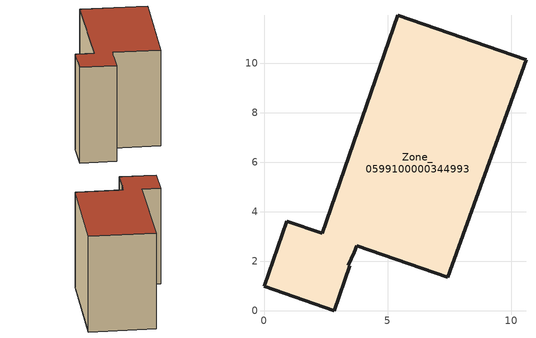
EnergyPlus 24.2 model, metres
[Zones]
Zone_0599100000344993
 floor ground (C_G): 2.84,0 0,0.99 0.92,3.62 2.35,3.12 5.42,11.94 10.6,10.14 7.43,1.35 3.76,2.63 3.66,2.35 3.41,1.84 3.47,1.81 z0
 wall outside (C_F): 2.35,3.12 0.92,3.62 0,0.99 2.84,0 3.47,1.81 3.41,1.84 3.66,2.35 3.76,2.63 7.43,1.35 10.6,10.14 5.42,11.94 2.35,3.12 z0:8.3
 roof outside (C_R): 2.84,0 3.47,1.81 3.41,1.84 3.66,2.35 3.76,2.63 7.43,1.35 10.6,10.14 5.42,11.94 2.35,3.12 0.92,3.62 0,0.99 z8.3
[BUILDING]
Pand.0599100000344993: North Axis=0; Terrain=City; Loads Convergence Tolerance Value=0.04; Temperature Convergence Tolerance Value=0.4; Solar Distribution=FullExterior; Maximum Number of Warmup Days=25; Minimum Number of Warmup Days=1
[Site:Location]
Rotterdam.The.Hague.AP_ZH_NLD Design_Conditions: Latitude=51.96; Longitude=4.45; Time Zone=1; Elevation=-4.5
[SITE:GROUNDTEMPERATURE:BUILDINGSURFACE]
18, 18, 18, 18, 18, 18, 18, 18, 18, 18, 18, 18
[MATERIAL] Thermal Absorptance=0.9; Solar Absorptance=0.7; Visible Absorptance=0.7
Name | Roughness | Thickness | Conductivity | Density | Specific Heat
G.TI.1992-2005 | MediumSmooth | 0.15 | 0.06 | 540 | 1210
F.TI.1992-2005 | Rough | 0.3 | 0.12 | 1920 | 840
R.TI.1992-2005 | MediumRough | 0.2 | 0.08 | 1500 | 1000
[CONSTRUCTION]
C_G: G.TI.1992-2005
C_F: F.TI.1992-2005
C_R: R.TI.1992-2005
[ZONE]
Zone_0599100000344993: Type=1; Multiplier=1; Ceiling Height=Autocalculate; Volume=Autocalculate; Floor Area=autocalculate; Part of Total Floor Area=Yes
[ZONEINFILTRATION:DESIGNFLOWRATE]
Infil_Zone_0599100000344993: Zone or ZoneList or Space or SpaceList=Zone_0599100000344993; Schedule=AlwaysOn; Design Flow Rate Calculation Method=Flow/Area; Flow Rate per Floor Area=0.0015; Constant Term Coefficient=1; Temperature Term Coefficient=0; Velocity Term Coefficient=0; Velocity Squared Term Coefficient=0
[HVACTEMPLATE:ZONE:IDEALLOADSAIRSYSTEM]
Zone_0599100000344993: Maximum Heating Supply Air Temperature=50; Minimum Cooling Supply Air Temperature=13; Maximum Heating Supply Air Humidity Ratio=0.0156; Minimum Cooling Supply Air Humidity Ratio=0.0077; Heating Limit=NoLimit; Cooling Limit=NoLimit; Dehumidification Control Type=ConstantSensibleHeatRatio; Cooling Sensible Heat Ratio=0.7; Dehumidification Setpoint=60; Humidification Control Type=None; Humidification Setpoint=30; Outdoor Air Method=None; Outdoor Air Flow Rate per Person=0.00944; Outdoor Air Flow Rate per Zone Floor Area=0; Outdoor Air Flow Rate per Zone=0; Demand Controlled Ventilation Type=None; Outdoor Air Economizer Type=NoEconomizer; Heat Recovery Type=None; Sensible Heat Recovery Effectiveness=0.7; Latent Heat Recovery Effectiveness=0.65
[ZONECONTROL:THERMOSTAT]
ThermostatControl_Zone_0599100000344993: Zone or ZoneList=Zone_0599100000344993; Control Type Schedule=DualSetpointControlType; Control 1=Thermostat_Zone_0599100000344993; Temperature Difference Between Cutout And Setpoint=0
[THERMOSTATSETPOINT:DUALSETPOINT]
Thermostat_Zone_0599100000344993: Heating Setpoint Temperature Schedule=HeatingSetpoint_Zone_0599100000344993; Cooling Setpoint Temperature Schedule=CoolingSetpoint_Zone_0599100000344993
[SCHEDULE:COMPACT]
HeatingSetpoint_Zone_0599100000344993: Through: 12/31, For: AllDays, Until: 24:00, 21
CoolingSetpoint_Zone_0599100000344993: Through: 12/31, For: AllDays, Until: 24:00, 24
DualSetpointControlType: Through: 12/31, For: AllDays, Until: 24:00, 4
AlwaysOn: Through: 12/31, For: AllDays, Until: 24:00, 1
